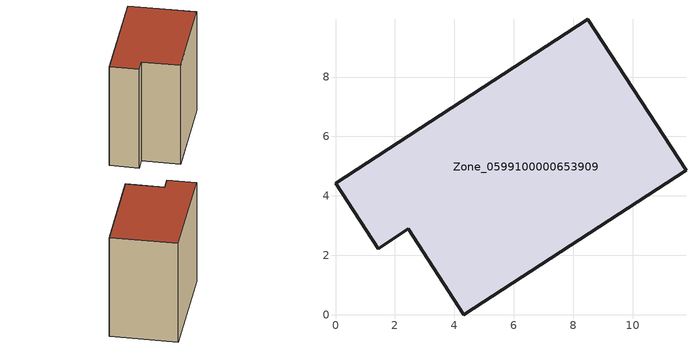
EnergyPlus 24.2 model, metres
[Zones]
Zone_0599100000653909
 floor ground (C_G): 0,4.43 8.48,9.95 11.79,4.86 4.32,0 2.44,2.89 1.43,2.23 z0
 wall outside (C_F): 8.48,9.95 0,4.43 1.43,2.23 2.44,2.89 4.32,0 11.79,4.86 8.48,9.95 z0:10.08
 roof outside (C_R): 11.79,4.86 8.48,9.95 0,4.43 1.43,2.23 2.44,2.89 4.32,0 z10.08
[BUILDING]
Pand.0599100000653909: North Axis=0; Terrain=City; Loads Convergence Tolerance Value=0.04; Temperature Convergence Tolerance Value=0.4; Solar Distribution=FullExterior; Maximum Number of Warmup Days=25; Minimum Number of Warmup Days=1
[Site:Location]
Rotterdam.The.Hague.AP_ZH_NLD Design_Conditions: Latitude=51.96; Longitude=4.45; Time Zone=1; Elevation=-4.5
[SITE:GROUNDTEMPERATURE:BUILDINGSURFACE]
18, 18, 18, 18, 18, 18, 18, 18, 18, 18, 18, 18
[MATERIAL] Thermal Absorptance=0.9; Solar Absorptance=0.7; Visible Absorptance=0.7
Name | Roughness | Thickness | Conductivity | Density | Specific Heat
G.TI.1946 | MediumSmooth | 0.15 | 1 | 540 | 1210
F.TI.1946 | Rough | 0.3 | 0.857143 | 1920 | 840
R.TI.1946 | MediumRough | 0.2 | 0.1 | 1500 | 1000
[CONSTRUCTION]
C_G: G.TI.1946
C_F: F.TI.1946
C_R: R.TI.1946
[ZONE]
Zone_0599100000653909: Type=1; Multiplier=1; Ceiling Height=Autocalculate; Volume=Autocalculate; Floor Area=autocalculate; Part of Total Floor Area=Yes
[ZONEINFILTRATION:DESIGNFLOWRATE]
Infil_Zone_0599100000653909: Zone or ZoneList or Space or SpaceList=Zone_0599100000653909; Schedule=AlwaysOn; Design Flow Rate Calculation Method=Flow/Area; Flow Rate per Floor Area=0.003; Constant Term Coefficient=1; Temperature Term Coefficient=0; Velocity Term Coefficient=0; Velocity Squared Term Coefficient=0
[HVACTEMPLATE:ZONE:IDEALLOADSAIRSYSTEM]
Zone_0599100000653909: Maximum Heating Supply Air Temperature=50; Minimum Cooling Supply Air Temperature=13; Maximum Heating Supply Air Humidity Ratio=0.0156; Minimum Cooling Supply Air Humidity Ratio=0.0077; Heating Limit=NoLimit; Cooling Limit=NoLimit; Dehumidification Control Type=ConstantSensibleHeatRatio; Cooling Sensible Heat Ratio=0.7; Dehumidification Setpoint=60; Humidification Control Type=None; Humidification Setpoint=30; Outdoor Air Method=None; Outdoor Air Flow Rate per Person=0.00944; Outdoor Air Flow Rate per Zone Floor Area=0; Outdoor Air Flow Rate per Zone=0; Demand Controlled Ventilation Type=None; Outdoor Air Economizer Type=NoEconomizer; Heat Recovery Type=None; Sensible Heat Recovery Effectiveness=0.7; Latent Heat Recovery Effectiveness=0.65
[ZONECONTROL:THERMOSTAT]
ThermostatControl_Zone_0599100000653909: Zone or ZoneList=Zone_0599100000653909; Control Type Schedule=DualSetpointControlType; Control 1=Thermostat_Zone_0599100000653909; Temperature Difference Between Cutout And Setpoint=0
[THERMOSTATSETPOINT:DUALSETPOINT]
Thermostat_Zone_0599100000653909: Heating Setpoint Temperature Schedule=HeatingSetpoint_Zone_0599100000653909; Cooling Setpoint Temperature Schedule=CoolingSetpoint_Zone_0599100000653909
[SCHEDULE:COMPACT]
HeatingSetpoint_Zone_0599100000653909: Through: 12/31, For: AllDays, Until: 24:00, 21
CoolingSetpoint_Zone_0599100000653909: Through: 12/31, For: AllDays, Until: 24:00, 24
DualSetpointControlType: Through: 12/31, For: AllDays, Until: 24:00, 4
AlwaysOn: Through: 12/31, For: AllDays, Until: 24:00, 1
